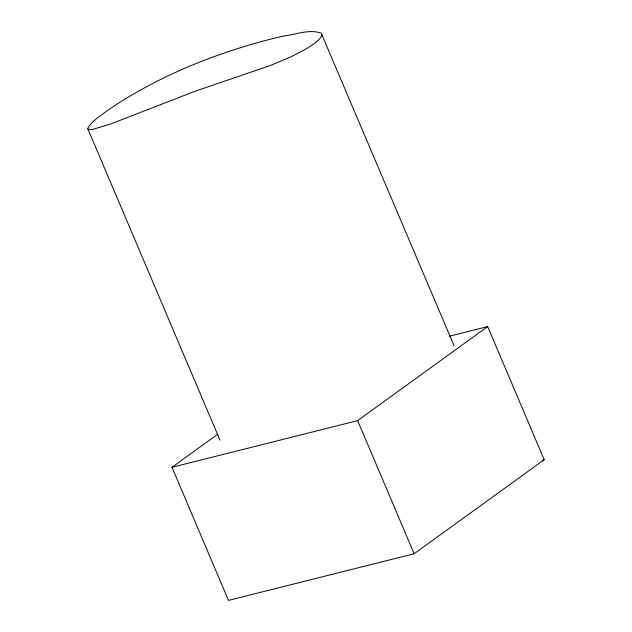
<?xml version="1.0" encoding="UTF-8"?>
<svg xmlns="http://www.w3.org/2000/svg" width="632" height="632" viewBox="0 0 632 632"><rect width="100%" height="100%" fill="white"/><g stroke="black" fill="none" stroke-linecap="round" stroke-linejoin="round"><path stroke-width="0.95" d="M321.885 34.27L321.799 35.637L319.571 39.01A47.89 9.053 -23 0 1 304.466 49.833L291.052 56.817L270.859 65.317L194.869 91.34L110.489 124.038L92.011 129.56L88.14 129.291L87.824 128.241C91.877 120.791 99.943 116.525 106.366 111.335A161.223 30.486 -23 0 1 126.226 98.395C167.425 73.312 212.565 55.205 258.954 42.257A190.169 35.961 -23 0 1 284.534 35.882C296.424 34.357 309.459 28.977 321.206 33.148L453.997 345.499M449.399 336.2L487.675 326.578L544.176 459.693L414.142 553.743L228.5 600.4L171.999 467.285L217.471 434.397M171.999 467.285L357.633 420.628L487.675 326.578M542.264 460.175L544.176 459.693M357.633 420.628L414.142 553.743M87.84 128.841L219.952 440.077"/></g></svg>
